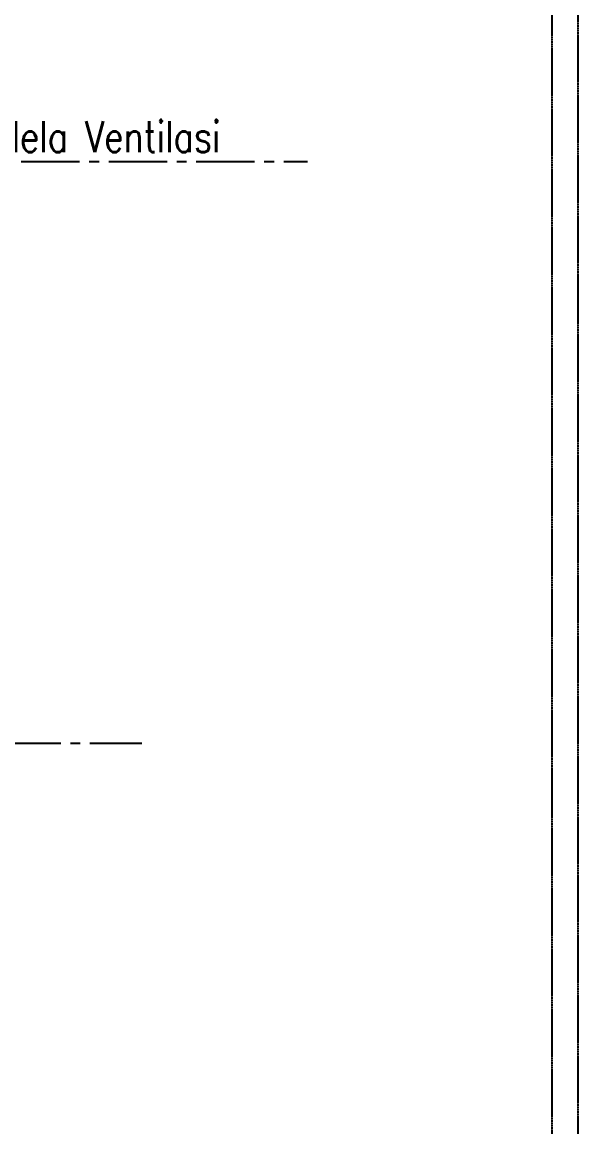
# Model space of a CAD drawing. Header units: millimetres. Extents: x 19989 to 114677, y -6335 to 49043.
# Drawn here: x 98972 to 101116, y 17104 to 21369 of the extents above; entities that cross this region are included whole.
import ezdxf

# ---------------------------------------------------------------- set-up
doc = ezdxf.new("R2010")
doc.units = ezdxf.units.MM
doc.header["$MEASUREMENT"] = 0
doc.linetypes.add('CENTER2', pattern=[1.125, 0.75, -0.125, 0.125, -0.125])
doc.styles.add('dD-RS', font='romans.shx', dxfattribs={"width": 0.8})

msp = doc.modelspace()

# ---------------------------------------------------------------- linework, layer by layer
at = {"linetype": 'CENTER2'}
for points in [[(91554.6, 23468), (101115.7, 23468), (101115.7, 14904.7), (91554.6, 14904.7)], [(91654.6, 23368), (101015.7, 23368), (101015.7, 15004.7), (91654.6, 15004.7)]]:
    msp.add_lwpolyline(points, close=True, dxfattribs=at)
at = {"color": 116, "linetype": 'CENTER2', "ltscale": 300, "true_color": 0x136734}
for points in [[(97849.8, 20397.8), (98272.9, 20397.8), (98631.3, 20830.8), (100073.4, 20830.8)], [(97397.4, 18153.1), (97828.1, 18153.1), (98220.9, 18586.1), (99433.5, 18586.1)]]:
    msp.add_lwpolyline(points, dxfattribs=at)

# ---------------------------------------------------------------- texts
at = {"color": 3, "style": 'dD-RS', "width": 0.8}
msp.add_text('Jendela Ventilasi', height=120, dxfattribs=at).set_placement((98667.9, 20866.5))

doc.saveas('drawing.dxf')
